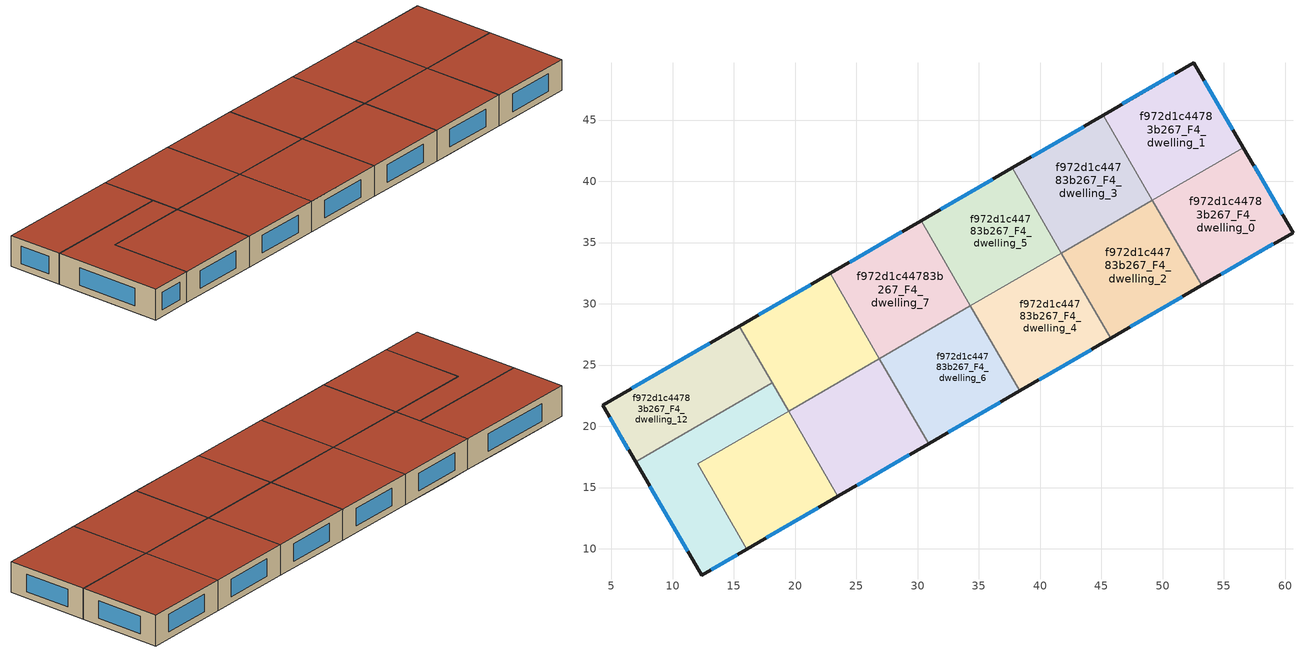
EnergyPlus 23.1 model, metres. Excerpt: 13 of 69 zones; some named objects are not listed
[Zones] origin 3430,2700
f972d1c44783b267_F4_dwelling_0
 floor to f972d1c44783b267_F3_dwelling_0 (EU_floor_Construction): 56.59,42.74 60.64,35.82 53.72,31.81 49.7,38.74 z12
 floor to f972d1c44783b267_F3_dwelling_2 (EU_floor_Construction): 49.7,38.74 53.72,31.81 53.19,31.5 49.17,38.44 z12
 wall outside (EU_wall_Construction): 53.19,31.5 60.64,35.82 56.59,42.74 z12:15
 wall to f972d1c44783b267_F4_dwelling_1 (EU_wall_Construction): 56.59,42.74 49.17,38.44 z12:15
 wall to f972d1c44783b267_F4_dwelling_2 (EU_wall_Construction): 49.17,38.44 53.19,31.5 z12:15
 window (EU_Window_Construction): 59.77,37.3 57.46,41.26 / 54.78,32.42 59.04,34.89 z12.64:14.36
 roof outside (EU_roof_Construction): 60.64,35.82 56.59,42.74 49.17,38.44 53.19,31.5 z15
f972d1c44783b267_F4_dwelling_1
 floor to f972d1c44783b267_F3_dwelling_1 (EU_floor_Construction): 52.53,49.69 56.59,42.74 49.7,38.74 45.66,45.7 z12
 floor to f972d1c44783b267_F3_dwelling_3 (EU_floor_Construction): 45.66,45.7 49.69,38.75 49.16,38.45 45.13,45.4 z12
 wall outside (EU_wall_Construction): 56.59,42.74 52.53,49.69 45.13,45.4 z12:15
 wall to f972d1c44783b267_F4_dwelling_3 (EU_wall_Construction): 45.13,45.4 49.16,38.45 z12:15
 wall to f972d1c44783b267_F4_dwelling_2 (EU_wall_Construction): 49.16,38.45 49.17,38.44 z12:15
 window (EU_Window_Construction): 55.72,44.23 53.4,48.2 / 50.95,48.77 46.72,46.32 z12.64:14.36
 roof outside (EU_roof_Construction): 56.59,42.74 52.53,49.69 45.13,45.4 49.17,38.44 z15
f972d1c44783b267_F4_dwelling_10
 floor to f972d1c44783b267_F3_dwelling_10 (EU_floor_Construction): 19.46,21.23 23.49,14.28 19.25,11.82 15.22,18.77 z12
 floor to f972d1c44783b267_F3_dwelling_12 (EU_floor_Construction): 15.22,18.77 19.25,11.82 16.06,9.98 12.03,16.93 z12
 wall outside (EU_wall_Construction): 16.06,9.97 23.49,14.28 z12:15
 wall to f972d1c44783b267_F4_dwelling_8 (EU_wall_Construction): 23.49,14.28 19.46,21.23 z12:15
 wall to f972d1c44783b267_F4_dwelling_11 (EU_wall_Construction): 19.46,21.23 12.03,16.93 16.06,9.97 z12:15
 window (EU_Window_Construction): 17.65,10.9 21.9,13.36 z12.64:14.36
 roof outside (EU_roof_Construction): 23.49,14.28 19.46,21.23 12.03,16.93 16.06,9.97 z15
f972d1c44783b267_F4_dwelling_11
 floor to f972d1c44783b267_F3_dwelling_12 (EU_floor_Construction): 15.22,18.77 12.03,16.93 16.06,9.98 12.37,7.84 8.32,14.79 15.21,18.78 z12
 floor to f972d1c44783b267_F3_dwelling_11 (EU_floor_Construction): 18.11,23.55 19.46,21.23 15.22,18.77 15.21,18.78 13.87,21.09 z12
 floor to f972d1c44783b267_F3_dwelling_13 (EU_floor_Construction): 13.87,21.09 15.21,18.78 8.32,14.79 6.97,17.09 z12
 wall outside (EU_wall_Construction): 6.97,17.09 12.37,7.84 16.06,9.97 z12:15
 wall to f972d1c44783b267_F4_dwelling_12 (EU_wall_Construction): 18.11,23.55 6.97,17.09 z12:15
 wall to f972d1c44783b267_F4_dwelling_9 (EU_wall_Construction): 19.46,21.23 18.11,23.55 z12:15
 window (EU_Window_Construction): 13.16,8.29 15.27,9.52 / 8.13,15.11 11.22,9.82 z12.64:14.36
 roof outside (EU_roof_Construction): 16.06,9.97 12.03,16.93 19.46,21.23 18.11,23.55 6.97,17.09 12.37,7.84 z15
f972d1c44783b267_F4_dwelling_12
 floor to f972d1c44783b267_F3_dwelling_11 (EU_floor_Construction): 15.43,28.18 18.11,23.55 13.87,21.09 11.18,25.72 z12
 floor to f972d1c44783b267_F3_dwelling_13 (EU_floor_Construction): 11.18,25.72 13.87,21.09 6.97,17.09 4.27,21.72 z12
 wall outside (EU_wall_Construction): 15.43,28.18 4.27,21.72 6.97,17.09 z12:15
 wall to f972d1c44783b267_F4_dwelling_9 (EU_wall_Construction): 18.11,23.55 15.43,28.18 z12:15
 window (EU_Window_Construction): 4.85,20.73 6.39,18.08 / 13.04,26.8 6.66,23.1 z12.64:14.36
 roof outside (EU_roof_Construction): 18.11,23.55 15.43,28.18 4.27,21.72 6.97,17.09 z15
f972d1c44783b267_F4_dwelling_2
 floor to f972d1c44783b267_F3_dwelling_2 (EU_floor_Construction): 49.16,38.45 53.19,31.5 46.82,27.81 42.79,34.76 z12
 floor to f972d1c44783b267_F3_dwelling_4 (EU_floor_Construction): 42.79,34.76 46.82,27.81 45.76,27.19 41.73,34.14 z12
 wall outside (EU_wall_Construction): 45.76,27.19 53.19,31.5 z12:15
 wall to f972d1c44783b267_F4_dwelling_3 (EU_wall_Construction): 49.16,38.45 41.73,34.14 z12:15
 wall to f972d1c44783b267_F4_dwelling_4 (EU_wall_Construction): 41.73,34.14 45.76,27.19 z12:15
 window (EU_Window_Construction): 47.35,28.12 51.6,30.58 z12.64:14.36
 roof outside (EU_roof_Construction): 53.19,31.5 49.16,38.45 41.73,34.14 45.76,27.19 z15
f972d1c44783b267_F4_dwelling_3
 floor to f972d1c44783b267_F3_dwelling_3 (EU_floor_Construction): 45.13,45.4 49.16,38.45 42.79,34.76 38.77,41.71 z12
 floor to f972d1c44783b267_F3_dwelling_5 (EU_floor_Construction): 38.77,41.71 42.79,34.76 41.73,34.14 37.7,41.09 z12
 wall outside (EU_wall_Construction): 45.13,45.4 37.7,41.09 z12:15
 wall to f972d1c44783b267_F4_dwelling_5 (EU_wall_Construction): 37.7,41.09 41.73,34.14 z12:15
 window (EU_Window_Construction): 43.54,44.47 39.29,42.01 z12.64:14.36
 roof outside (EU_roof_Construction): 49.16,38.45 45.13,45.4 37.7,41.09 41.73,34.14 z15
f972d1c44783b267_F4_dwelling_4
 floor to f972d1c44783b267_F3_dwelling_4 (EU_floor_Construction): 41.73,34.14 45.76,27.19 39.93,23.81 35.9,30.76 z12
 floor to f972d1c44783b267_F3_dwelling_6 (EU_floor_Construction): 35.9,30.76 39.93,23.81 38.34,22.89 34.31,29.84 z12
 wall outside (EU_wall_Construction): 38.34,22.89 45.76,27.19 z12:15
 wall to f972d1c44783b267_F4_dwelling_6 (EU_wall_Construction): 34.31,29.84 38.34,22.89 z12:15
 wall to f972d1c44783b267_F4_dwelling_5 (EU_wall_Construction): 41.73,34.14 34.31,29.84 z12:15
 window (EU_Window_Construction): 39.93,23.81 44.17,26.27 z12.64:14.36
 roof outside (EU_roof_Construction): 45.76,27.19 41.73,34.14 34.31,29.84 38.34,22.89 z15
f972d1c44783b267_F4_dwelling_5
 floor to f972d1c44783b267_F3_dwelling_5 (EU_floor_Construction): 37.7,41.09 41.73,34.14 35.9,30.76 31.87,37.71 z12
 floor to f972d1c44783b267_F3_dwelling_7 (EU_floor_Construction): 31.87,37.71 35.9,30.76 34.31,29.84 30.28,36.79 z12
 wall outside (EU_wall_Construction): 37.7,41.09 30.28,36.79 z12:15
 wall to f972d1c44783b267_F4_dwelling_7 (EU_wall_Construction): 30.28,36.79 34.31,29.84 z12:15
 window (EU_Window_Construction): 36.11,40.17 31.87,37.71 z12.64:14.36
 roof outside (EU_roof_Construction): 41.73,34.14 37.7,41.09 30.28,36.79 34.31,29.84 z15
f972d1c44783b267_F4_dwelling_6
 floor to f972d1c44783b267_F3_dwelling_6 (EU_floor_Construction): 34.31,29.84 38.34,22.89 33.03,19.81 29,26.76 z12
 floor to f972d1c44783b267_F3_dwelling_8 (EU_floor_Construction): 29,26.76 33.03,19.81 30.91,18.58 26.88,25.53 z12
 wall outside (EU_wall_Construction): 30.91,18.58 38.34,22.89 z12:15
 wall to f972d1c44783b267_F4_dwelling_7 (EU_wall_Construction): 34.31,29.84 26.88,25.53 z12:15
 wall to f972d1c44783b267_F4_dwelling_8 (EU_wall_Construction): 26.88,25.53 30.91,18.58 z12:15
 window (EU_Window_Construction): 32.5,19.51 36.75,21.97 z12.64:14.36
 roof outside (EU_roof_Construction): 38.34,22.89 34.31,29.84 26.88,25.53 30.91,18.58 z15
f972d1c44783b267_F4_dwelling_7
 floor adiabatic (EU_floor_Construction): 30.28,36.79 34.31,29.84 26.88,25.53 22.85,32.49 z12
 wall outside (EU_wall_Construction): 30.28,36.79 22.85,32.49 z12:15
 wall to f972d1c44783b267_F4_dwelling_9 (EU_wall_Construction): 22.85,32.49 26.88,25.54 z12:15
 window (EU_Window_Construction): 28.69,35.87 24.44,33.41 z12.64:14.36
 roof outside (EU_roof_Construction): 34.31,29.84 30.28,36.79 22.85,32.49 26.88,25.53 z15
f972d1c44783b267_F4_dwelling_8
 floor to f972d1c44783b267_F3_dwelling_8 (EU_floor_Construction): 26.88,25.53 30.91,18.58 26.14,15.82 22.11,22.77 z12
 floor to f972d1c44783b267_F3_dwelling_10 (EU_floor_Construction): 22.11,22.77 26.14,15.82 23.49,14.28 19.46,21.23 z12
 wall outside (EU_wall_Construction): 23.49,14.28 30.91,18.58 z12:15
 wall to f972d1c44783b267_F4_dwelling_9 (EU_wall_Construction): 26.88,25.54 19.46,21.23 z12:15
 window (EU_Window_Construction): 25.08,15.2 29.32,17.66 z12.64:14.36
 roof outside (EU_roof_Construction): 30.91,18.58 26.88,25.54 19.46,21.23 23.49,14.28 z15
f972d1c44783b267_F4_dwelling_9
 floor to f972d1c44783b267_F3_dwelling_9 (EU_floor_Construction): 22.85,32.49 26.88,25.54 22.11,22.77 18.08,29.72 z12
 floor to f972d1c44783b267_F3_dwelling_11 (EU_floor_Construction): 18.08,29.72 22.11,22.77 19.46,21.23 15.43,28.18 z12
 wall outside (EU_wall_Construction): 22.85,32.49 15.43,28.18 z12:15
 window (EU_Window_Construction): 21.26,31.56 17.02,29.1 z12.64:14.36
 roof outside (EU_roof_Construction): 26.88,25.54 22.85,32.49 15.43,28.18 19.46,21.23 z15
[Building]
EU S2 Campaign: North Axis=0; Terrain=City; Solar Distribution=FullExterior
[Site:Location]
Yerevan-Zvartnots.Intl.AP: Latitude=40.15; Longitude=44.383; Time Zone=4; Elevation=854
[SizingPeriod:WeatherFileDays]
AnnualSizingPeriod: Begin Month=1; Begin Day of Month=1; End Month=12; End Day of Month=31; Day of Week for Start Day=Monday; Use Weather File Daylight Saving Period=No; Use Weather File Rain and Snow Indicators=No
[MATERIAL]
EU_InternalMass_Material: Roughness=MediumRough; Thickness=0.1; Conductivity=1; Density=1800; Specific Heat=900; Thermal Absorptance=0.9; Solar Absorptance=0.7; Visible Absorptance=0.7
[MATERIAL:NOMASS] Roughness=MediumRough; Thermal Absorptance=0.9; Solar Absorptance=0.7; Visible Absorptance=0.7
Name | Thermal Resistance
EU_wall_NoMass | 1.05043
EU_roof_NoMass | 1.45357
EU_floor_NoMass | 0.478065
[WINDOWMATERIAL:SIMPLEGLAZINGSYSTEM]
EU_Window_SimpleGlazing: UFactor=2.5566; Solar Heat Gain Coefficient=0.75; Visible Transmittance=0.75
[CONSTRUCTION]
EU_wall_Construction: EU_wall_NoMass
EU_roof_Construction: EU_roof_NoMass
EU_floor_Construction: EU_floor_NoMass
EU_Window_Construction: EU_Window_SimpleGlazing
EU_InternalMass_Construction: EU_InternalMass_Material
[ZONE] Type=1; Multiplier=1; Ceiling Height=autocalculate; Floor Area=autocalculate; Part of Total Floor Area=Yes
Name | Volume
f972d1c44783b267_F4_dwelling_0 | 206.858
f972d1c44783b267_F4_dwelling_1 | 206.869
f972d1c44783b267_F4_dwelling_10 | 206.837
f972d1c44783b267_F4_dwelling_11; f972d1c44783b267_F4_dwelling_4 | 206.862
f972d1c44783b267_F4_dwelling_12 | 206.898
f972d1c44783b267_F4_dwelling_2 | 206.883
f972d1c44783b267_F4_dwelling_3 | 206.865
f972d1c44783b267_F4_dwelling_5 | 206.855
f972d1c44783b267_F4_dwelling_6 | 206.864
f972d1c44783b267_F4_dwelling_7 | 206.877
f972d1c44783b267_F4_dwelling_8 | 206.882
f972d1c44783b267_F4_dwelling_9 | 206.891
[INTERNALMASS] Construction=EU_InternalMass_Construction
Name | Zone or ZoneList | Surface Area
f972d1c44783b267_F4_dwelling_0_EU_InternalMass | f972d1c44783b267_F4_dwelling_0 | 68.9574
f972d1c44783b267_F4_dwelling_1_EU_InternalMass | f972d1c44783b267_F4_dwelling_1 | 68.9565
f972d1c44783b267_F4_dwelling_2_EU_InternalMass | f972d1c44783b267_F4_dwelling_2 | 68.96
f972d1c44783b267_F4_dwelling_3_EU_InternalMass | f972d1c44783b267_F4_dwelling_3 | 68.9577
f972d1c44783b267_F4_dwelling_4_EU_InternalMass | f972d1c44783b267_F4_dwelling_4 | 68.955
f972d1c44783b267_F4_dwelling_5_EU_InternalMass | f972d1c44783b267_F4_dwelling_5 | 68.9518
f972d1c44783b267_F4_dwelling_6_EU_InternalMass | f972d1c44783b267_F4_dwelling_6 | 68.9611
f972d1c44783b267_F4_dwelling_7_EU_InternalMass | f972d1c44783b267_F4_dwelling_7 | 68.9579
f972d1c44783b267_F4_dwelling_8_EU_InternalMass | f972d1c44783b267_F4_dwelling_8 | 68.9596
f972d1c44783b267_F4_dwelling_9_EU_InternalMass | f972d1c44783b267_F4_dwelling_9 | 68.9619
f972d1c44783b267_F4_dwelling_10_EU_InternalMass | f972d1c44783b267_F4_dwelling_10 | 68.9526
f972d1c44783b267_F4_dwelling_11_EU_InternalMass | f972d1c44783b267_F4_dwelling_11 | 68.9509
f972d1c44783b267_F4_dwelling_12_EU_InternalMass | f972d1c44783b267_F4_dwelling_12 | 68.9646
[OTHEREQUIPMENT] Fuel Type=Electricity; Design Level Calculation Method=Watts/Area; Power per Zone Floor Area=1; Fraction Latent=0; Fraction Radiant=0; Fraction Lost=0; Carbon Dioxide Generation Rate=0; EndUse Subcategory=EU_Step8_InternalGains
Name | Zone or ZoneList or Space or SpaceList | Schedule
EU_Step8_InternalGain_f972d1c44783b267_F4_dwelling_0_f000 | f972d1c44783b267_F4_dwelling_0 | EU_Step8_GainSchedule_f972d1c44783b267_F4_dwelling_0_f000
EU_Step8_InternalGain_f972d1c44783b267_F4_dwelling_1_f000 | f972d1c44783b267_F4_dwelling_1 | EU_Step8_GainSchedule_f972d1c44783b267_F4_dwelling_1_f000
EU_Step8_InternalGain_f972d1c44783b267_F4_dwelling_2_f000 | f972d1c44783b267_F4_dwelling_2 | EU_Step8_GainSchedule_f972d1c44783b267_F4_dwelling_2_f000
EU_Step8_InternalGain_f972d1c44783b267_F4_dwelling_3_f000 | f972d1c44783b267_F4_dwelling_3 | EU_Step8_GainSchedule_f972d1c44783b267_F4_dwelling_3_f000
EU_Step8_InternalGain_f972d1c44783b267_F4_dwelling_4_f000 | f972d1c44783b267_F4_dwelling_4 | EU_Step8_GainSchedule_f972d1c44783b267_F4_dwelling_4_f000
EU_Step8_InternalGain_f972d1c44783b267_F4_dwelling_5_f000 | f972d1c44783b267_F4_dwelling_5 | EU_Step8_GainSchedule_f972d1c44783b267_F4_dwelling_5_f000
EU_Step8_InternalGain_f972d1c44783b267_F4_dwelling_6_f000 | f972d1c44783b267_F4_dwelling_6 | EU_Step8_GainSchedule_f972d1c44783b267_F4_dwelling_6_f000
EU_Step8_InternalGain_f972d1c44783b267_F4_dwelling_7_f000 | f972d1c44783b267_F4_dwelling_7 | EU_Step8_GainSchedule_f972d1c44783b267_F4_dwelling_7_f000
EU_Step8_InternalGain_f972d1c44783b267_F4_dwelling_8_f000 | f972d1c44783b267_F4_dwelling_8 | EU_Step8_GainSchedule_f972d1c44783b267_F4_dwelling_8_f000
EU_Step8_InternalGain_f972d1c44783b267_F4_dwelling_9_f000 | f972d1c44783b267_F4_dwelling_9 | EU_Step8_GainSchedule_f972d1c44783b267_F4_dwelling_9_f000
EU_Step8_InternalGain_f972d1c44783b267_F4_dwelling_10_f000 | f972d1c44783b267_F4_dwelling_10 | EU_Step8_GainSchedule_f972d1c44783b267_F4_dwelling_10_f000
EU_Step8_InternalGain_f972d1c44783b267_F4_dwelling_11_f000 | f972d1c44783b267_F4_dwelling_11 | EU_Step8_GainSchedule_f972d1c44783b267_F4_dwelling_11_f000
EU_Step8_InternalGain_f972d1c44783b267_F4_dwelling_12_f000 | f972d1c44783b267_F4_dwelling_12 | EU_Step8_GainSchedule_f972d1c44783b267_F4_dwelling_12_f000
[ZONEVENTILATION:DESIGNFLOWRATE] Schedule=EU_AlwaysOn; Design Flow Rate Calculation Method=AirChanges/Hour; Air Changes per Hour=0.557805; Ventilation Type=Natural; Fan Pressure Rise=0; Fan Total Efficiency=1; Constant Term Coefficient=1; Temperature Term Coefficient=0; Velocity Term Coefficient=0; Velocity Squared Term Coefficient=0; Minimum Indoor Temperature=-100; Maximum Indoor Temperature=100; Delta Temperature=-100; Minimum Outdoor Temperature=-100; Maximum Outdoor Temperature=100; Maximum Wind Speed=40
Name | Zone or ZoneList or Space or SpaceList
EU_ConstantAir_f972d1c44783b267_F4_dwelling_0 | f972d1c44783b267_F4_dwelling_0
EU_ConstantAir_f972d1c44783b267_F4_dwelling_1 | f972d1c44783b267_F4_dwelling_1
EU_ConstantAir_f972d1c44783b267_F4_dwelling_2 | f972d1c44783b267_F4_dwelling_2
EU_ConstantAir_f972d1c44783b267_F4_dwelling_3 | f972d1c44783b267_F4_dwelling_3
EU_ConstantAir_f972d1c44783b267_F4_dwelling_4 | f972d1c44783b267_F4_dwelling_4
EU_ConstantAir_f972d1c44783b267_F4_dwelling_5 | f972d1c44783b267_F4_dwelling_5
EU_ConstantAir_f972d1c44783b267_F4_dwelling_6 | f972d1c44783b267_F4_dwelling_6
EU_ConstantAir_f972d1c44783b267_F4_dwelling_7 | f972d1c44783b267_F4_dwelling_7
EU_ConstantAir_f972d1c44783b267_F4_dwelling_8 | f972d1c44783b267_F4_dwelling_8
EU_ConstantAir_f972d1c44783b267_F4_dwelling_9 | f972d1c44783b267_F4_dwelling_9
EU_ConstantAir_f972d1c44783b267_F4_dwelling_10 | f972d1c44783b267_F4_dwelling_10
EU_ConstantAir_f972d1c44783b267_F4_dwelling_11 | f972d1c44783b267_F4_dwelling_11
EU_ConstantAir_f972d1c44783b267_F4_dwelling_12 | f972d1c44783b267_F4_dwelling_12
[HVACTEMPLATE:ZONE:IDEALLOADSAIRSYSTEM] System Availability Schedule=EU_AlwaysOn; Maximum Heating Supply Air Temperature=50; Minimum Cooling Supply Air Temperature=13; Maximum Heating Supply Air Humidity Ratio=0.0156; Minimum Cooling Supply Air Humidity Ratio=0.0077; Heating Limit=NoLimit; Cooling Limit=NoLimit; Heating Availability Schedule=EU_AlwaysOn; Cooling Availability Schedule=EU_CoolingOff; Dehumidification Control Type=ConstantSensibleHeatRatio; Cooling Sensible Heat Ratio=0.7; Dehumidification Setpoint=60; Humidification Control Type=None; Humidification Setpoint=30; Outdoor Air Method=None; Outdoor Air Flow Rate per Person=0.00944; Outdoor Air Flow Rate per Zone Floor Area=0; Outdoor Air Flow Rate per Zone=0; Demand Controlled Ventilation Type=None; Outdoor Air Economizer Type=NoEconomizer; Heat Recovery Type=None; Sensible Heat Recovery Effectiveness=0.7; Latent Heat Recovery Effectiveness=0.65
Name | Template Thermostat
f972d1c44783b267_F4_dwelling_0 | EU_HeatOnly_f972d1c44783b267_F4_dwelling_0
f972d1c44783b267_F4_dwelling_1 | EU_HeatOnly_f972d1c44783b267_F4_dwelling_1
f972d1c44783b267_F4_dwelling_2 | EU_HeatOnly_f972d1c44783b267_F4_dwelling_2
f972d1c44783b267_F4_dwelling_3 | EU_HeatOnly_f972d1c44783b267_F4_dwelling_3
f972d1c44783b267_F4_dwelling_4 | EU_HeatOnly_f972d1c44783b267_F4_dwelling_4
f972d1c44783b267_F4_dwelling_5 | EU_HeatOnly_f972d1c44783b267_F4_dwelling_5
f972d1c44783b267_F4_dwelling_6 | EU_HeatOnly_f972d1c44783b267_F4_dwelling_6
f972d1c44783b267_F4_dwelling_7 | EU_HeatOnly_f972d1c44783b267_F4_dwelling_7
f972d1c44783b267_F4_dwelling_8 | EU_HeatOnly_f972d1c44783b267_F4_dwelling_8
f972d1c44783b267_F4_dwelling_9 | EU_HeatOnly_f972d1c44783b267_F4_dwelling_9
f972d1c44783b267_F4_dwelling_10 | EU_HeatOnly_f972d1c44783b267_F4_dwelling_10
f972d1c44783b267_F4_dwelling_11 | EU_HeatOnly_f972d1c44783b267_F4_dwelling_11
f972d1c44783b267_F4_dwelling_12 | EU_HeatOnly_f972d1c44783b267_F4_dwelling_12
[SIZING:ZONE] Zone Cooling Design Supply Air Temperature Input Method=SupplyAirTemperature; Zone Cooling Design Supply Air Temperature=13; Zone Heating Design Supply Air Temperature Input Method=SupplyAirTemperature; Zone Heating Design Supply Air Temperature=50; Zone Cooling Design Supply Air Humidity Ratio=0.008; Zone Heating Design Supply Air Humidity Ratio=0.008; Cooling Design Air Flow Method=DesignDay; Cooling Design Air Flow Rate=0; Cooling Minimum Air Flow per Zone Floor Area=0.000762; Cooling Minimum Air Flow=0; Cooling Minimum Air Flow Fraction=0.2; Heating Design Air Flow Method=DesignDay; Heating Design Air Flow Rate=0; Heating Maximum Air Flow per Zone Floor Area=0.002032; Heating Maximum Air Flow=0.141576; Heating Maximum Air Flow Fraction=0.3; Account for Dedicated Outdoor Air System=No; Dedicated Outdoor Air System Control Strategy=NeutralSupplyAir; Dedicated Outdoor Air Low Setpoint Temperature for Design=autosize; Dedicated Outdoor Air High Setpoint Temperature for Design=autosize; Zone Load Sizing Method=Sensible Load Only No Latent Load; Zone Latent Cooling Design Supply Air Humidity Ratio Input Method=HumidityRatioDifference; Zone Cooling Design Supply Air Humidity Ratio Difference=0.005; Zone Latent Heating Design Supply Air Humidity Ratio Input Method=HumidityRatioDifference; Zone Humidification Design Supply Air Humidity Ratio Difference=0.005
f972d1c44783b267_F4_dwelling_0; f972d1c44783b267_F4_dwelling_1; f972d1c44783b267_F4_dwelling_2; f972d1c44783b267_F4_dwelling_3; f972d1c44783b267_F4_dwelling_4; f972d1c44783b267_F4_dwelling_5; f972d1c44783b267_F4_dwelling_6; f972d1c44783b267_F4_dwelling_7; f972d1c44783b267_F4_dwelling_8; f972d1c44783b267_F4_dwelling_9; f972d1c44783b267_F4_dwelling_10; f972d1c44783b267_F4_dwelling_11; f972d1c44783b267_F4_dwelling_12
[SCHEDULE:CONSTANT]
Name | Hourly Value
EU_AlwaysOn | 1
EU_CoolingOff | 0
[SCHEDULE:FILE] Column Number=1; Rows to Skip at Top=0; Number of Hours of Data=8760; Column Separator=Comma; Interpolate to Timestep=No; Minutes per Item=60; Adjust Schedule for Daylight Savings=Yes
Name | File
EU_Step8_GainSchedule_f972d1c44783b267_F4_dwelling_0_f000 | ../../schedules/f972d1c44783b267/f972d1c44783b267_F4_dwelling_0_f000_gain.csv
EU_Step8_GainSchedule_f972d1c44783b267_F4_dwelling_1_f000 | ../../schedules/f972d1c44783b267/f972d1c44783b267_F4_dwelling_1_f000_gain.csv
EU_Step8_GainSchedule_f972d1c44783b267_F4_dwelling_2_f000 | ../../schedules/f972d1c44783b267/f972d1c44783b267_F4_dwelling_2_f000_gain.csv
EU_Step8_GainSchedule_f972d1c44783b267_F4_dwelling_3_f000 | ../../schedules/f972d1c44783b267/f972d1c44783b267_F4_dwelling_3_f000_gain.csv
EU_Step8_GainSchedule_f972d1c44783b267_F4_dwelling_4_f000 | ../../schedules/f972d1c44783b267/f972d1c44783b267_F4_dwelling_4_f000_gain.csv
EU_Step8_GainSchedule_f972d1c44783b267_F4_dwelling_5_f000 | ../../schedules/f972d1c44783b267/f972d1c44783b267_F4_dwelling_5_f000_gain.csv
EU_Step8_GainSchedule_f972d1c44783b267_F4_dwelling_6_f000 | ../../schedules/f972d1c44783b267/f972d1c44783b267_F4_dwelling_6_f000_gain.csv
EU_Step8_GainSchedule_f972d1c44783b267_F4_dwelling_7_f000 | ../../schedules/f972d1c44783b267/f972d1c44783b267_F4_dwelling_7_f000_gain.csv
EU_Step8_GainSchedule_f972d1c44783b267_F4_dwelling_8_f000 | ../../schedules/f972d1c44783b267/f972d1c44783b267_F4_dwelling_8_f000_gain.csv
EU_Step8_GainSchedule_f972d1c44783b267_F4_dwelling_9_f000 | ../../schedules/f972d1c44783b267/f972d1c44783b267_F4_dwelling_9_f000_gain.csv
EU_Step8_GainSchedule_f972d1c44783b267_F4_dwelling_10_f000 | ../../schedules/f972d1c44783b267/f972d1c44783b267_F4_dwelling_10_f000_gain.csv
EU_Step8_GainSchedule_f972d1c44783b267_F4_dwelling_11_f000 | ../../schedules/f972d1c44783b267/f972d1c44783b267_F4_dwelling_11_f000_gain.csv
EU_Step8_GainSchedule_f972d1c44783b267_F4_dwelling_12_f000 | ../../schedules/f972d1c44783b267/f972d1c44783b267_F4_dwelling_12_f000_gain.csv
